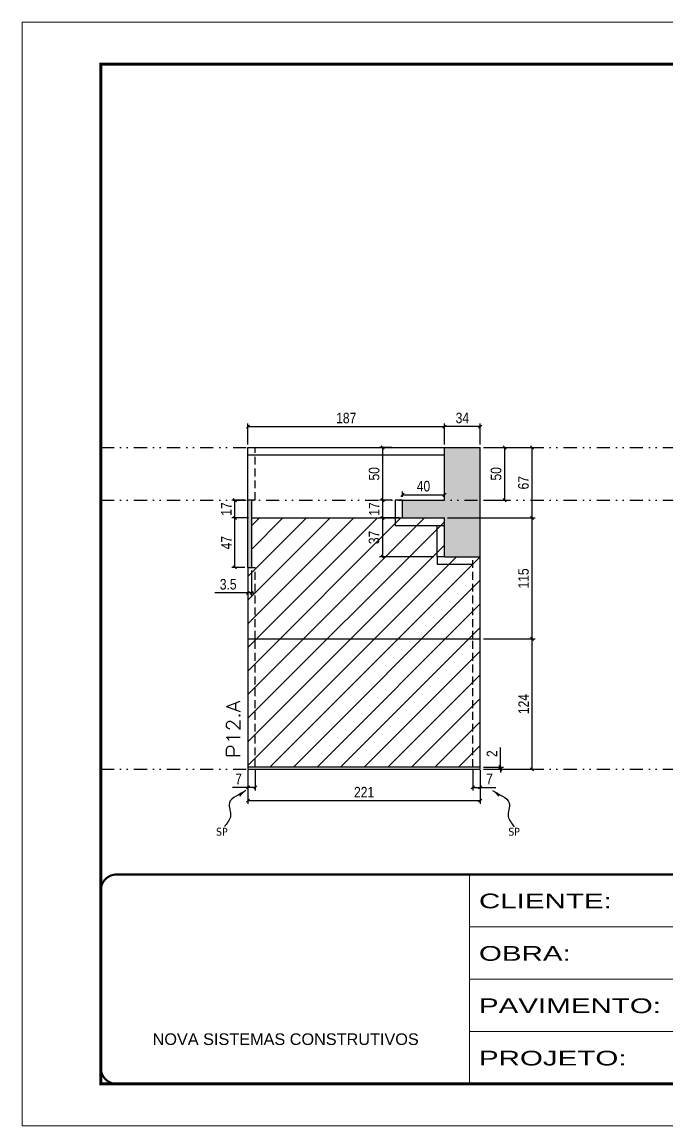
# Model space of a CAD drawing. Extents: x 14400 to 27878, y -21631 to 6985.
# Drawn here: x 19182 to 19796, y 1340 to 2390 of the extents above; entities that cross this region are included whole.
import ezdxf

# ---------------------------------------------------------------- set-up
doc = ezdxf.new("R2010")
doc.units = 0
for name, pattern in [('CONTINUO', [0]), ('DASHED', [0.75, 0.5, -0.25]), ('DIVIDE2', [0.625, 0.25, -0.125, 0, -0.125, 0, -0.125]), ('HIDDEN', [0.375, 0.25, -0.125])]:
    doc.linetypes.add(name, pattern=pattern)
for name, color, linetype in [('COTA', 241, 'Continuous'), ('Nível', 160, 'Continuous'), ('Painéis', 200, 'Continuous'), ('SARR_2.2x7', 40, 'Continuous'), ('texto', 7, 'Continuous')]:
    doc.layers.add(name, color=color, linetype=linetype)
for name, color, linetype, lineweight in [('Folhas', 255, 'Continuous', 9), ('Hachura', 251, 'Continuous', 9), ('SARRAFO DE PRESSAO', 251, 'DASHED', 9), ('Texto Seção', 7, 'Continuous', 15)]:
    doc.layers.add(name, color=color, linetype=linetype, lineweight=lineweight)
doc.styles.add('ARIAL', font='arial.ttf')
doc.styles.add('COTA TECNICA', font='techl___.ttf', dxfattribs={"height": 10})
doc.styles.add('COTA TECNICA-50', font='techl___.ttf', dxfattribs={"height": 10})
doc.styles.add('REGUA-120', font='ROMANS.shx', dxfattribs={"height": 15})
doc.styles.get("Standard").update_dxf_attribs({"font": 'arial.ttf'})
doc.styles.add('Tecnologia', font='')
doc.styles.get('Tecnologia').set_extended_font_data('Forgotten Futurist')
doc.dimstyles.new('COTA PAINEL-50', dxfattribs={"dimtxt": 10, "dimasz": 3, "dimexe": 3, "dimexo": 3, "dimgap": 3, "dimtad": 1, "dimdec": 1, "dimzin": 12, "dimdsep": 46, "dimtxsty": 'COTA TECNICA-50', "dimblk1": 'OBLIQUE', "dimblk2": 'OBLIQUE', "dimsah": 1, "dimcen": 0.9, "dimclrd": 4, "dimclre": 4, "dimclrt": 240, "dimadec": 1, "dimazin": 3, "dimtfac": 1, "dimtdec": 1, "dimtmove": 0, "dimatfit": 3, "dimfxl": 1, "dimtolj": 1, "dimtzin": 12, "dimarcsym": 0})
doc.dimstyles.new('PAINEL', dxfattribs={"dimtxt": 10, "dimasz": 3, "dimexe": 3, "dimexo": 3, "dimgap": 3, "dimtad": 1, "dimdec": 1, "dimzin": 12, "dimdsep": 46, "dimtxsty": 'COTA TECNICA', "dimblk1": 'OBLIQUE', "dimblk2": 'OBLIQUE', "dimsah": 1, "dimcen": 0.9, "dimclrd": 4, "dimclre": 4, "dimclrt": 240, "dimadec": 1, "dimazin": 3, "dimtfac": 1, "dimtdec": 1, "dimtmove": 0, "dimatfit": 3, "dimfxl": 1, "dimtolj": 1, "dimtzin": 12, "dimarcsym": 0})
doc.dimstyles.get("Standard").update_dxf_attribs({"dimtxt": 0.18, "dimasz": 0.18, "dimexe": 0.18, "dimexo": 0.0625, "dimgap": 0.09, "dimtad": 0, "dimtih": 1, "dimtoh": 1, "dimdec": 4, "dimzin": 0, "dimdsep": 46, "dimtxsty": 'Standard', "dimcen": 0.09, "dimadec": 0, "dimazin": 0, "dimtfac": 1, "dimtdec": 4, "dimtofl": 0, "dimtmove": 0, "dimatfit": 3, "dimfxl": 1, "dimtolj": 1, "dimtzin": 0, "dimarcsym": 0})

# ---------------------------------------------------------------- blocks, each defined once
blk = doc.blocks.new('9999999999')
at = {"color": 30, "linetype": 'CONTINUO'}
for p, q in [((98564.6, 34230.2), (98564.6, 34429.4)), ((98564.6, 34379.6), (99584, 34379.6)), ((98564.6, 34329.8), (99488, 34329.8)), ((98564.6, 34280), (99488, 34280))]:
    blk.add_line(p, q, dxfattribs=at)
at = {"color": 30, "linetype": 'CONTINUO', "const_width": 2}
blk.add_lwpolyline([(99584, 34230.2), (99584, 34414.4, 0.414214), (99569, 34429.4), (98229, 34429.4, 0.414214), (98214, 34414.4), (98214, 34245.2, 0.414214), (98229, 34230.2), (99584, 34230.2)], format="xyb", dxfattribs=at)
at = {"layer": 'Folhas'}
blk.add_lwpolyline([(98139, 34190.2), (99624, 34190.2), (99624, 35240.2), (98139, 35240.2)], close=True, dxfattribs=at)
at = {"layer": 'Folhas', "color": 30, "const_width": 3}
blk.add_lwpolyline([(98214, 34230.2), (99584, 34230.2), (99584, 35200.2), (98214, 35200.2)], close=True, dxfattribs=at)
at = {"color": 7, "linetype": 'Continuous', "ltscale": 5, "style": 'ARIAL'}
blk.add_text('NOVA SISTEMAS CONSTRUTIVOS', height=11.059, dxfattribs=at).set_placement((98263.2, 34267.2))
at = {"layer": 'Folhas', "color": 7, "style": 'Tecnologia', "width": 1.5}
for s, p in [('CLIENTE:', (98573.7, 34397.2)), ('OBRA:', (98573.7, 34347.3)), ('PAVIMENTO:', (98573.7, 34297.5)), ('PROJETO:', (98573.7, 34247.7))]:
    blk.add_text(s, height=14, dxfattribs=at).set_placement(p)
blk = doc.blocks.new('_Oblique')
at = {"color": 0, "linetype": 'ByBlock', "lineweight": -2}
blk.add_line((-0.5, -0.5), (0.5, 0.5), dxfattribs=at)
blk = doc.blocks.new('*D1554')
at = {"layer": 'COTA', "color": 4, "lineweight": -2, "transparency": 16777216}
for p, q in [((19396.9, 1678.7), (19396.9, 1646.8)), ((19617.9, 1678.7), (19617.9, 1646.8)), ((19617.9, 1649.8), (19396.9, 1649.8))]:
    blk.add_line(p, q, dxfattribs=at)
at = {"layer": 'Defpoints', "color": 0, "transparency": 16777216}
for p in [(19396.9, 1681.7), (19617.9, 1681.7), (19396.9, 1649.8)]:
    blk.add_point(p, dxfattribs=at)
at = {"layer": 'COTA', "color": 4, "lineweight": -2, "transparency": 16777216, "xscale": 3, "yscale": 3, "zscale": 3, "rotation": 180}
blk.add_blockref('_Oblique', (19396.9, 1649.8), dxfattribs=at)
at = {"layer": 'COTA', "color": 4, "lineweight": -2, "transparency": 16777216, "xscale": 3, "yscale": 3, "zscale": 3}
blk.add_blockref('_Oblique', (19617.9, 1649.8), dxfattribs=at)
at = {"layer": 'COTA', "color": 240, "transparency": 16777216, "insert": (19507.4, 1657.9), "char_height": 10, "attachment_point": 5, "style": 'COTA TECNICA'}
blk.add_mtext('\\A1;221', dxfattribs=at)
blk = doc.blocks.new('*D1555')
at = {"layer": 'COTA', "color": 4, "lineweight": -2, "transparency": 16777216}
for p, q in [((19610.9, 1678.7), (19610.9, 1659.5)), ((19617.9, 1676.7), (19617.9, 1659.5)), ((19610.9, 1662.5), (19617.9, 1662.5)), ((19617.9, 1662.5), (19632.6, 1662.5))]:
    blk.add_line(p, q, dxfattribs=at)
at = {"layer": 'Defpoints', "color": 0, "transparency": 16777216}
for p in [(19610.9, 1681.7), (19617.9, 1679.7), (19617.9, 1662.5)]:
    blk.add_point(p, dxfattribs=at)
at = {"layer": 'COTA', "color": 4, "lineweight": -2, "transparency": 16777216, "xscale": 3, "yscale": 3, "zscale": 3, "rotation": 180}
blk.add_blockref('_Oblique', (19610.9, 1662.5), dxfattribs=at)
at = {"layer": 'COTA', "color": 4, "lineweight": -2, "transparency": 16777216, "xscale": 3, "yscale": 3, "zscale": 3}
blk.add_blockref('_Oblique', (19617.9, 1662.5), dxfattribs=at)
at = {"layer": 'COTA', "color": 240, "transparency": 16777216, "insert": (19626.7, 1670.5), "char_height": 10, "attachment_point": 5, "style": 'COTA TECNICA-50'}
blk.add_mtext('\\A1;7', dxfattribs=at)
blk = doc.blocks.new('*D1556')
at = {"layer": 'COTA', "color": 4, "lineweight": -2, "transparency": 16777216}
for p, q in [((19396.9, 1676.7), (19396.9, 1659.5)), ((19403.9, 1678.7), (19403.9, 1659.5)), ((19396.9, 1662.5), (19382.1, 1662.5)), ((19403.9, 1662.5), (19396.9, 1662.5))]:
    blk.add_line(p, q, dxfattribs=at)
at = {"layer": 'Defpoints', "color": 0, "transparency": 16777216}
for p in [(19403.9, 1681.7), (19396.9, 1679.7), (19396.9, 1662.5)]:
    blk.add_point(p, dxfattribs=at)
at = {"layer": 'COTA', "color": 4, "lineweight": -2, "transparency": 16777216, "xscale": 3, "yscale": 3, "zscale": 3, "rotation": 180}
blk.add_blockref('_Oblique', (19396.9, 1662.5), dxfattribs=at)
at = {"layer": 'COTA', "color": 4, "lineweight": -2, "transparency": 16777216, "xscale": 3, "yscale": 3, "zscale": 3}
blk.add_blockref('_Oblique', (19403.9, 1662.5), dxfattribs=at)
at = {"layer": 'COTA', "color": 240, "transparency": 16777216, "insert": (19388, 1670.5), "char_height": 10, "attachment_point": 5, "style": 'COTA TECNICA-50'}
blk.add_mtext('\\A1;7', dxfattribs=at)
blk = doc.blocks.new('*D1557')
at = {"layer": 'COTA', "color": 4, "lineweight": -2, "transparency": 16777216}
for p, q in [((19637.1, 1681.7), (19637.1, 1700.5)), ((19620.9, 1681.7), (19640.1, 1681.7)), ((19637.1, 1679.7), (19637.1, 1681.7)), ((19620.9, 1679.7), (19640.1, 1679.7)), ((19637.1, 1679.7), (19637.1, 1676.7))]:
    blk.add_line(p, q, dxfattribs=at)
at = {"layer": 'Defpoints', "color": 0, "transparency": 16777216}
for p in [(19617.9, 1681.7), (19617.9, 1679.7), (19637.1, 1679.7)]:
    blk.add_point(p, dxfattribs=at)
at = {"layer": 'COTA', "color": 4, "lineweight": -2, "transparency": 16777216, "xscale": 3, "yscale": 3, "zscale": 3}
for p, rotation in [((19637.1, 1681.7), 270), ((19637.1, 1679.7), 90)]:
    blk.add_blockref('_Oblique', p, dxfattribs=dict(at, rotation=rotation))
at = {"layer": 'COTA', "color": 240, "transparency": 16777216, "insert": (19629.1, 1694.5), "char_height": 10, "attachment_point": 5, "rotation": 90, "style": 'COTA TECNICA-50'}
blk.add_mtext('\\A1;2', dxfattribs=at)
blk = doc.blocks.new('*D1558')
at = {"layer": 'COTA', "color": 4, "linetype": 'ByBlock', "lineweight": -2, "transparency": 16777216}
for p, q in [((19620.9, 1803.7), (19670.2, 1803.7)), ((19667.2, 1679.7), (19667.2, 1803.7)), ((19620.9, 1679.7), (19670.2, 1679.7))]:
    blk.add_line(p, q, dxfattribs=at)
at = {"layer": 'Defpoints', "color": 0, "linetype": 'ByBlock', "transparency": 16777216}
for p in [(19617.9, 1803.7), (19667.2, 1803.7), (19617.9, 1679.7)]:
    blk.add_point(p, dxfattribs=at)
at = {"layer": 'COTA', "color": 4, "linetype": 'ByBlock', "lineweight": -2, "transparency": 16777216, "xscale": 3, "yscale": 3, "zscale": 3}
for p, rotation in [((19667.2, 1803.7), 90), ((19667.2, 1679.7), 270)]:
    blk.add_blockref('_Oblique', p, dxfattribs=dict(at, rotation=rotation))
at = {"layer": 'COTA', "color": 240, "linetype": 'ByBlock', "transparency": 16777216, "insert": (19659.2, 1741.7), "char_height": 10, "attachment_point": 5, "rotation": 90, "style": 'COTA TECNICA'}
blk.add_mtext('\\A1;124', dxfattribs=at)
blk = doc.blocks.new('*D1564')
at = {"layer": 'COTA', "color": 4, "lineweight": -2, "transparency": 16777216}
for p, q in [((19533.9, 1935.7), (19522.1, 1935.7)), ((19525.1, 1918.7), (19525.1, 1935.7)), ((19533.9, 1918.7), (19522.1, 1918.7))]:
    blk.add_line(p, q, dxfattribs=at)
at = {"layer": 'Defpoints', "color": 0, "transparency": 16777216}
for p in [(19525.1, 1935.7), (19536.9, 1935.7), (19536.9, 1918.7)]:
    blk.add_point(p, dxfattribs=at)
at = {"layer": 'COTA', "color": 4, "lineweight": -2, "transparency": 16777216, "xscale": 3, "yscale": 3, "zscale": 3}
for p, rotation in [((19525.1, 1935.7), 90), ((19525.1, 1918.7), 270)]:
    blk.add_blockref('_Oblique', p, dxfattribs=dict(at, rotation=rotation))
at = {"layer": 'COTA', "color": 240, "transparency": 16777216, "insert": (19517, 1927.2), "char_height": 10, "attachment_point": 5, "rotation": 90, "style": 'COTA TECNICA'}
blk.add_mtext('\\A1;17', dxfattribs=at)
blk = doc.blocks.new('*D1565')
at = {"layer": 'COTA', "color": 4, "lineweight": -2, "transparency": 16777216}
for p, q in [((19396.9, 1988.7), (19396.9, 2008.6)), ((19396.9, 2005.6), (19583.9, 2005.6)), ((19583.9, 1988.7), (19583.9, 2008.6))]:
    blk.add_line(p, q, dxfattribs=at)
at = {"layer": 'Defpoints', "color": 0, "transparency": 16777216}
for p in [(19583.9, 2005.6), (19396.9, 1985.7), (19583.9, 1985.7)]:
    blk.add_point(p, dxfattribs=at)
at = {"layer": 'COTA', "color": 4, "lineweight": -2, "transparency": 16777216, "xscale": 3, "yscale": 3, "zscale": 3, "rotation": 180}
blk.add_blockref('_Oblique', (19396.9, 2005.6), dxfattribs=at)
at = {"layer": 'COTA', "color": 4, "lineweight": -2, "transparency": 16777216, "xscale": 3, "yscale": 3, "zscale": 3}
blk.add_blockref('_Oblique', (19583.9, 2005.6), dxfattribs=at)
at = {"layer": 'COTA', "color": 240, "transparency": 16777216, "insert": (19490.4, 2013.7), "char_height": 10, "attachment_point": 5, "style": 'COTA TECNICA'}
blk.add_mtext('\\A1;187', dxfattribs=at)
blk = doc.blocks.new('*D1566')
at = {"layer": 'COTA', "color": 4, "lineweight": -2, "transparency": 16777216}
for p, q in [((19583.9, 1988.7), (19583.9, 2008.6)), ((19617.9, 2005.6), (19583.9, 2005.6)), ((19617.9, 1988.7), (19617.9, 2008.6))]:
    blk.add_line(p, q, dxfattribs=at)
at = {"layer": 'Defpoints', "color": 0, "transparency": 16777216}
for p in [(19583.9, 2005.6), (19583.9, 1985.7), (19617.9, 1985.7)]:
    blk.add_point(p, dxfattribs=at)
at = {"layer": 'COTA', "color": 4, "lineweight": -2, "transparency": 16777216, "xscale": 3, "yscale": 3, "zscale": 3, "rotation": 180}
blk.add_blockref('_Oblique', (19583.9, 2005.6), dxfattribs=at)
at = {"layer": 'COTA', "color": 4, "lineweight": -2, "transparency": 16777216, "xscale": 3, "yscale": 3, "zscale": 3}
blk.add_blockref('_Oblique', (19617.9, 2005.6), dxfattribs=at)
at = {"layer": 'COTA', "color": 240, "transparency": 16777216, "insert": (19600.9, 2013.8), "char_height": 10, "attachment_point": 5, "style": 'COTA TECNICA'}
blk.add_mtext('\\A1;34', dxfattribs=at)
blk = doc.blocks.new('*D1567')
at = {"layer": 'COTA', "color": 4, "lineweight": -2, "transparency": 16777216}
for p, q in [((19396.9, 1868.7), (19396.9, 1844.4)), ((19400.4, 1868.7), (19400.4, 1844.4)), ((19396.9, 1847.4), (19365.3, 1847.4)), ((19400.4, 1847.4), (19396.9, 1847.4)), ((19400.4, 1847.4), (19403.4, 1847.4))]:
    blk.add_line(p, q, dxfattribs=at)
at = {"layer": 'Defpoints', "color": 0, "transparency": 16777216}
for p in [(19396.9, 1871.7), (19400.4, 1871.7), (19396.9, 1847.4)]:
    blk.add_point(p, dxfattribs=at)
at = {"layer": 'COTA', "color": 4, "lineweight": -2, "transparency": 16777216, "xscale": 3, "yscale": 3, "zscale": 3}
blk.add_blockref('_Oblique', (19396.9, 1847.4), dxfattribs=at)
at = {"layer": 'COTA', "color": 4, "lineweight": -2, "transparency": 16777216, "xscale": 3, "yscale": 3, "zscale": 3, "rotation": 180}
blk.add_blockref('_Oblique', (19400.4, 1847.4), dxfattribs=at)
at = {"layer": 'COTA', "color": 240, "transparency": 16777216, "insert": (19378.1, 1855.6), "char_height": 10, "attachment_point": 5, "style": 'COTA TECNICA'}
blk.add_mtext('\\A1;3.5', dxfattribs=at)
blk = doc.blocks.new('*D1568')
at = {"layer": 'COTA', "color": 4, "lineweight": -2, "transparency": 16777216}
for p, q in [((19620.9, 1985.7), (19670.2, 1985.7)), ((19667.2, 1918.7), (19667.2, 1985.7)), ((19586.9, 1918.7), (19670.2, 1918.7))]:
    blk.add_line(p, q, dxfattribs=at)
at = {"layer": 'Defpoints', "color": 0, "transparency": 16777216}
for p in [(19617.9, 1985.7), (19667.2, 1985.7), (19583.9, 1918.7)]:
    blk.add_point(p, dxfattribs=at)
at = {"layer": 'COTA', "color": 4, "lineweight": -2, "transparency": 16777216, "xscale": 3, "yscale": 3, "zscale": 3}
for p, rotation in [((19667.2, 1985.7), 90), ((19667.2, 1918.7), 270)]:
    blk.add_blockref('_Oblique', p, dxfattribs=dict(at, rotation=rotation))
at = {"layer": 'COTA', "color": 240, "transparency": 16777216, "insert": (19659.1, 1952.2), "char_height": 10, "attachment_point": 5, "rotation": 90, "style": 'COTA TECNICA'}
blk.add_mtext('\\A1;67', dxfattribs=at)
blk = doc.blocks.new('*D1569')
at = {"layer": 'COTA', "color": 4, "lineweight": -2, "transparency": 16777216}
for p, q in [((19543.9, 1938.7), (19543.9, 1943.8)), ((19583.9, 1938.7), (19583.9, 1943.8)), ((19543.9, 1940.8), (19583.9, 1940.8))]:
    blk.add_line(p, q, dxfattribs=at)
at = {"layer": 'Defpoints', "color": 0, "transparency": 16777216}
for p in [(19543.9, 1935.7), (19583.9, 1940.8), (19583.9, 1935.7)]:
    blk.add_point(p, dxfattribs=at)
at = {"layer": 'COTA', "color": 4, "lineweight": -2, "transparency": 16777216, "xscale": 3, "yscale": 3, "zscale": 3, "rotation": 180}
blk.add_blockref('_Oblique', (19543.9, 1940.8), dxfattribs=at)
at = {"layer": 'COTA', "color": 4, "lineweight": -2, "transparency": 16777216, "xscale": 3, "yscale": 3, "zscale": 3}
blk.add_blockref('_Oblique', (19583.9, 1940.8), dxfattribs=at)
at = {"layer": 'COTA', "color": 240, "transparency": 16777216, "insert": (19563.9, 1948.9), "char_height": 10, "attachment_point": 5, "style": 'COTA TECNICA'}
blk.add_mtext('\\A1;40', dxfattribs=at)
blk = doc.blocks.new('*D1570')
at = {"layer": 'COTA', "color": 4, "lineweight": -2, "transparency": 16777216}
for p, q in [((19540.9, 1918.7), (19522.1, 1918.7)), ((19525.1, 1881.7), (19525.1, 1918.7)), ((19573.9, 1881.7), (19522.1, 1881.7))]:
    blk.add_line(p, q, dxfattribs=at)
at = {"layer": 'Defpoints', "color": 0, "transparency": 16777216}
for p in [(19525.1, 1918.7), (19543.9, 1918.7), (19576.9, 1881.7)]:
    blk.add_point(p, dxfattribs=at)
at = {"layer": 'COTA', "color": 4, "lineweight": -2, "transparency": 16777216, "xscale": 3, "yscale": 3, "zscale": 3}
for p, rotation in [((19525.1, 1918.7), 90), ((19525.1, 1881.7), 270)]:
    blk.add_blockref('_Oblique', p, dxfattribs=dict(at, rotation=rotation))
at = {"layer": 'COTA', "color": 240, "transparency": 16777216, "insert": (19516.9, 1900.2), "char_height": 10, "attachment_point": 5, "rotation": 90, "style": 'COTA TECNICA'}
blk.add_mtext('\\A1;37', dxfattribs=at)
blk = doc.blocks.new('*D1571')
at = {"layer": 'COTA', "color": 4, "lineweight": -2, "transparency": 16777216}
for p, q in [((19397.4, 1918.7), (19381.4, 1918.7)), ((19384.4, 1871.7), (19384.4, 1918.7)), ((19393.9, 1871.7), (19381.4, 1871.7))]:
    blk.add_line(p, q, dxfattribs=at)
at = {"layer": 'Defpoints', "color": 0, "transparency": 16777216}
for p in [(19384.4, 1918.7), (19400.4, 1918.7), (19396.9, 1871.7)]:
    blk.add_point(p, dxfattribs=at)
at = {"layer": 'COTA', "color": 4, "lineweight": -2, "transparency": 16777216, "xscale": 3, "yscale": 3, "zscale": 3}
for p, rotation in [((19384.4, 1918.7), 90), ((19384.4, 1871.7), 270)]:
    blk.add_blockref('_Oblique', p, dxfattribs=dict(at, rotation=rotation))
at = {"layer": 'COTA', "color": 240, "transparency": 16777216, "insert": (19376.3, 1895.2), "char_height": 10, "attachment_point": 5, "rotation": 90, "style": 'COTA TECNICA'}
blk.add_mtext('\\A1;47', dxfattribs=at)
blk = doc.blocks.new('*D1572')
at = {"layer": 'COTA', "color": 4, "lineweight": -2, "transparency": 16777216}
for p, q in [((19393.9, 1935.7), (19381.4, 1935.7)), ((19384.4, 1918.7), (19384.4, 1935.7)), ((19397.4, 1918.7), (19381.4, 1918.7))]:
    blk.add_line(p, q, dxfattribs=at)
at = {"layer": 'Defpoints', "color": 0, "transparency": 16777216}
for p in [(19384.4, 1935.7), (19396.9, 1935.7), (19400.4, 1918.7)]:
    blk.add_point(p, dxfattribs=at)
at = {"layer": 'COTA', "color": 4, "lineweight": -2, "transparency": 16777216, "xscale": 3, "yscale": 3, "zscale": 3}
for p, rotation in [((19384.4, 1935.7), 90), ((19384.4, 1918.7), 270)]:
    blk.add_blockref('_Oblique', p, dxfattribs=dict(at, rotation=rotation))
at = {"layer": 'COTA', "color": 240, "transparency": 16777216, "insert": (19376.3, 1927.2), "char_height": 10, "attachment_point": 5, "rotation": 90, "style": 'COTA TECNICA'}
blk.add_mtext('\\A1;17', dxfattribs=at)
blk = doc.blocks.new('*D1584')
at = {"layer": 'COTA', "color": 4, "lineweight": -2, "transparency": 16777216}
for p, q in [((19533.9, 1985.7), (19522.1, 1985.7)), ((19525.1, 1935.7), (19525.1, 1985.7)), ((19533.9, 1935.7), (19522.1, 1935.7))]:
    blk.add_line(p, q, dxfattribs=at)
at = {"layer": 'Defpoints', "color": 0, "transparency": 16777216}
for p in [(19525.1, 1985.7), (19536.9, 1985.7), (19536.9, 1935.7)]:
    blk.add_point(p, dxfattribs=at)
at = {"layer": 'COTA', "color": 4, "lineweight": -2, "transparency": 16777216, "xscale": 3, "yscale": 3, "zscale": 3}
for p, rotation in [((19525.1, 1985.7), 90), ((19525.1, 1935.7), 270)]:
    blk.add_blockref('_Oblique', p, dxfattribs=dict(at, rotation=rotation))
at = {"layer": 'COTA', "color": 240, "transparency": 16777216, "insert": (19517, 1960.7), "char_height": 10, "attachment_point": 5, "rotation": 90, "style": 'COTA TECNICA'}
blk.add_mtext('\\A1;50', dxfattribs=at)
blk = doc.blocks.new('*D2802')
at = {"layer": 'COTA', "color": 4, "lineweight": -2, "transparency": 16777216}
for p, q in [((19586.9, 1918.7), (19670.2, 1918.7)), ((19667.2, 1803.7), (19667.2, 1918.7)), ((19620.9, 1803.7), (19670.2, 1803.7))]:
    blk.add_line(p, q, dxfattribs=at)
at = {"layer": 'Defpoints', "color": 0, "transparency": 16777216}
for p in [(19583.9, 1918.7), (19667.2, 1918.7), (19617.9, 1803.7)]:
    blk.add_point(p, dxfattribs=at)
at = {"layer": 'COTA', "color": 4, "lineweight": -2, "transparency": 16777216, "xscale": 3, "yscale": 3, "zscale": 3}
for p, rotation in [((19667.2, 1918.7), 90), ((19667.2, 1803.7), 270)]:
    blk.add_blockref('_Oblique', p, dxfattribs=dict(at, rotation=rotation))
at = {"layer": 'COTA', "color": 240, "transparency": 16777216, "insert": (19659.1, 1861.2), "char_height": 10, "attachment_point": 5, "rotation": 90, "style": 'COTA TECNICA'}
blk.add_mtext('\\A1;115', dxfattribs=at)
blk = doc.blocks.new('*D3063')
at = {"layer": 'COTA', "color": 4, "lineweight": -2, "transparency": 16777216}
for p, q in [((19620.9, 1985.7), (19644.2, 1985.7)), ((19641.2, 1935.7), (19641.2, 1985.7)), ((19620.9, 1935.7), (19644.2, 1935.7))]:
    blk.add_line(p, q, dxfattribs=at)
at = {"layer": 'Defpoints', "color": 0, "transparency": 16777216}
for p in [(19617.9, 1985.7), (19641.2, 1985.7), (19617.9, 1935.7)]:
    blk.add_point(p, dxfattribs=at)
at = {"layer": 'COTA', "color": 4, "lineweight": -2, "transparency": 16777216, "xscale": 3, "yscale": 3, "zscale": 3}
for p, rotation in [((19641.2, 1985.7), 90), ((19641.2, 1935.7), 270)]:
    blk.add_blockref('_Oblique', p, dxfattribs=dict(at, rotation=rotation))
at = {"layer": 'COTA', "color": 240, "transparency": 16777216, "insert": (19633, 1960.7), "char_height": 10, "attachment_point": 5, "rotation": 90, "style": 'COTA TECNICA'}
blk.add_mtext('\\A1;50', dxfattribs=at)

msp = doc.modelspace()

# ---------------------------------------------------------------- hatches: boundary and pattern name
at = {"layer": 'COTA'}
h = msp.add_hatch(dxfattribs=at)
h.set_pattern_fill('AR-CONC', color=256, scale=0.03)
h.set_pattern_definition([(50, (4798.648, 1125.575), (5.4655401, -0.4781726), [0.5715, -6.2865]), (355, (4798.648, 1125.575), (-1.0573026, 5.7317054), [0.4572, -5.0292175]), (100.451445, (4799.1035, 1125.535), (4.4082374, 5.2535326), [0.4857003, -5.3427073]), (46.1842, (4798.648, 1127.099), (8.1323712, -1.2612698), [0.85725, -9.42975]), (96.63556, (4799.326, 1126.994), (7.122124, 7.4227837), [0.7285507, -8.0140682]), (351.18415, (4798.648, 1127.099), (7.122124, 7.4227837), [0.685799, -7.543792]), (21, (4799.41, 1126.718), (4.5484317, -3.067956), [0.5715, -6.2865]), (326, (4799.41, 1126.718), (1.8540609, 5.525639), [0.4572, -5.0292]), (71.451445, (4799.789, 1126.4624), (6.4024926, 2.457683), [0.4857003, -5.3426981]), (37.5, (4798.648, 1125.5751), (0.0926581, 2.53665117), [0, -4.96824, 0, -5.1054, 0, -5.04825]), (7.5, (4798.648, 1125.575), (2.0045899, 3.00541724), [0, -2.91084, 0, -4.85394, 0, -1.92405]), (327.5, (4796.9488, 1125.5751), (4.06771786, -0.17186232), [0, -1.905, 0, -5.9436, 0, -7.8867]), (317.5, (4796.1868, 1125.575), (4.4438754, 0.7627947), [0, -2.4765, 0, -3.94716, 0, -5.6007])])
h.paths.add_polyline_path([(19400.361, 1871.71), (19400.361, 1935.71), (19396.861, 1935.71), (19396.861, 1871.71)])
h.paths.add_polyline_path([(19583.861, 1881.71), (19617.861, 1881.71), (19617.861, 1935.71), (19543.861, 1935.71), (19543.861, 1918.71), (19583.861, 1918.71)])
h.paths.add_polyline_path([(19617.861, 1935.71), (19617.861, 1985.71), (19583.861, 1985.71), (19583.861, 1935.71)])
at = {"layer": 'Hachura'}
h = msp.add_hatch(dxfattribs=at)
h.set_pattern_fill('ANSI31', color=256, scale=5)
h.paths.add_polyline_path([(19617.861, 1881.71), (19583.861, 1881.71), (19583.861, 1918.71), (19400.361, 1918.71), (19400.361, 1871.71), (19396.861, 1871.71), (19396.861, 1803.71), (19617.861, 1803.71)])
h.paths.add_polyline_path([(19617.861, 1803.71), (19396.861, 1803.71), (19396.861, 1681.71), (19617.861, 1681.71)])
h.paths.add_polyline_path([(20054.5, 1803.71), (19833.5, 1803.71), (19833.5, 1681.71), (20054.5, 1681.71)])
h.paths.add_polyline_path([(20054.5, 1871.71), (20051, 1871.71), (20051, 1913.71), (19911.5, 1913.71), (19911.5, 1871.71), (19833.5, 1871.71), (19833.5, 1803.71), (20054.5, 1803.71)])
h.paths.add_polyline_path([(20269.718, 1871.71), (20250.718, 1871.71), (20250.718, 1681.71), (20269.718, 1681.71)])
h.paths.add_polyline_path([(20468.071, 1871.71), (20449.071, 1871.71), (20449.071, 1681.71), (20468.071, 1681.71)])

# ---------------------------------------------------------------- linework, layer by layer
at = {"layer": 'COTA'}
for p, q in [((19583.861, 1985.71), (19617.861, 1985.71)), ((19617.861, 1881.71), (19617.861, 1985.71)), ((19396.861, 1871.71), (19396.861, 1935.71)), ((19403.861, 1935.71), (19400.361, 1935.71)), ((19543.861, 1935.71), (19536.861, 1935.71)), ((19536.861, 1918.71), (19536.861, 1911.71)), ((19583.861, 1881.71), (19576.861, 1881.71)), ((19576.861, 1881.71), (19576.861, 1874.71)), ((19400.361, 1871.71), (19403.861, 1871.71))]:
    msp.add_line(p, q, dxfattribs=at)
at = {"layer": 'Nível', "color": 4, "linetype": 'DIVIDE2', "ltscale": 50}
for p, q in [((19256.967, 1985.71), (20626.967, 1985.71)), ((19256.967, 1935.71), (20626.967, 1935.71)), ((19256.967, 1679.71), (20626.967, 1679.71))]:
    msp.add_line(p, q, dxfattribs=at)
at = {"layer": 'Painéis'}
for p, q in [((19396.861, 1985.71), (19583.861, 1985.71)), ((19396.861, 1935.71), (19396.861, 1985.71)), ((19583.861, 1935.71), (19583.861, 1985.71)), ((19400.361, 1935.71), (19396.861, 1935.71)), ((19400.361, 1935.71), (19400.361, 1871.71)), ((19543.861, 1935.71), (19583.861, 1935.71)), ((19543.861, 1918.71), (19543.861, 1935.71)), ((19400.361, 1918.71), (19583.861, 1918.71)), ((19583.861, 1881.71), (19583.861, 1918.71)), ((19583.861, 1881.71), (19617.861, 1881.71)), ((19617.861, 1681.71), (19617.861, 1881.71)), ((19396.861, 1871.71), (19396.861, 1681.71)), ((19396.861, 1871.71), (19400.361, 1871.71)), ((19396.861, 1803.71), (19617.861, 1803.71))]:
    msp.add_line(p, q, dxfattribs=at)
msp.add_lwpolyline([(19617.861, 1681.71), (19396.861, 1681.71), (19396.861, 1679.71), (19617.861, 1679.71)], close=True, dxfattribs=at)
at = {"layer": 'SARR_2.2x7', "linetype": 'HIDDEN', "ltscale": 30}
for p, q in [((19403.861, 1935.71), (19403.861, 1985.71)), ((19610.861, 1803.71), (19610.861, 1881.71)), ((19403.861, 1803.71), (19403.861, 1871.71)), ((19403.861, 1681.71), (19403.861, 1803.71)), ((19610.861, 1681.71), (19610.861, 1803.71))]:
    msp.add_line(p, q, dxfattribs=at)
at = {"layer": 'SARR_2.2x7'}
for p, q in [((19396.861, 1978.71), (19583.861, 1978.71)), ((19536.861, 1935.71), (19536.861, 1918.71)), ((19536.861, 1911.71), (19583.861, 1911.71)), ((19576.861, 1881.71), (19576.861, 1911.71)), ((19576.861, 1874.71), (19610.861, 1874.71))]:
    msp.add_line(p, q, dxfattribs=at)

# ---------------------------------------------------------------- block references
at = {"layer": 'SARRAFO DE PRESSAO', "color": 6, "linetype": 'ByBlock'}
msp.add_blockref('9999999999', (-78957.011, -32849.778), dxfattribs=at)

# ---------------------------------------------------------------- texts
at = {"layer": 'texto', "color": 0, "char_height": 7.5, "attachment_point": 5}
for insert in [(19372.084, 1620.219), (19650.108, 1620.219)]:
    msp.add_mtext('{\\fTahoma|b0|i0|c0|p34;\\C4;SP}', dxfattribs=dict(at, insert=insert))
at = {"layer": 'Texto Seção', "style": 'REGUA-120', "width": 1.1}
msp.add_text('P12.A', height=13, rotation=90, dxfattribs=at).set_placement((19389.612, 1690.473))

# ---------------------------------------------------------------- dimensions: what is measured, and where the dimension line sits
at = {"layer": 'COTA'}
for base, p1, p2, dimstyle, picture, middle in [((19583.861, 2005.612), (19396.861, 1985.71), (19583.861, 1985.71), 'PAINEL', '*D1565', (19490.361, 2013.707)), ((19583.861, 2005.612), (19617.861, 1985.71), (19583.861, 1985.71), 'PAINEL', '*D1566', (19600.861, 2013.832)), ((19583.861, 1940.821), (19543.861, 1935.71), (19583.861, 1935.71), 'PAINEL', '*D1569', (19563.861, 1948.923)), ((19396.861, 1847.363), (19400.361, 1871.71), (19396.861, 1871.71), 'PAINEL', '*D1567', (19378.058, 1855.582)), ((19617.861, 1662.468), (19610.861, 1681.71), (19617.861, 1679.71), 'COTA PAINEL-50', '*D1555', (19626.726, 1670.541))]:
    dim = msp.add_linear_dim(base=base, p1=p1, p2=p2, dimstyle=dimstyle, dxfattribs=at)
    dim.commit()
    dim.dimension.update_dxf_attribs({"geometry": picture, "text_midpoint": middle})
for base, p1, p2, angle, dimstyle, picture, middle in [((19525.079, 1985.71), (19536.861, 1935.71), (19536.861, 1985.71), 90, 'PAINEL', '*D1584', (19516.969, 1960.71)), ((19667.228, 1985.71), (19583.861, 1918.71), (19617.861, 1985.71), 90, 'PAINEL', '*D1568', (19659.126, 1952.21)), ((19641.151, 1985.71), (19617.861, 1935.71), (19617.861, 1985.71), 90, 'PAINEL', '*D3063', (19633.042, 1960.71)), ((19384.39, 1935.71), (19400.361, 1918.71), (19396.861, 1935.71), 90, 'PAINEL', '*D1572', (19376.317, 1927.21)), ((19525.079, 1935.71), (19536.861, 1918.71), (19536.861, 1935.71), 90, 'PAINEL', '*D1564', (19517.006, 1927.21)), ((19384.39, 1918.71), (19396.861, 1871.71), (19400.361, 1918.71), 90, 'PAINEL', '*D1571', (19376.317, 1895.21)), ((19525.079, 1918.71), (19576.861, 1881.71), (19543.861, 1918.71), 90, 'PAINEL', '*D1570', (19516.86, 1900.21)), ((19667.228, 1918.71), (19617.861, 1803.71), (19583.861, 1918.71), 90, 'PAINEL', '*D2802', (19659.119, 1861.21)), ((19396.861, 1662.468), (19403.861, 1681.71), (19396.861, 1679.71), 180, 'COTA PAINEL-50', '*D1556', (19387.995, 1670.541))]:
    dim = msp.add_linear_dim(base=base, p1=p1, p2=p2, angle=angle, dimstyle=dimstyle, dxfattribs=at)
    dim.commit()
    dim.dimension.update_dxf_attribs({"geometry": picture, "text_midpoint": middle})
at = {"layer": 'COTA', "linetype": 'ByBlock'}
dim = msp.add_aligned_dim(p1=(19617.861, 1679.71), p2=(19617.861, 1803.71), distance=-49.367, dimstyle='PAINEL', dxfattribs=at)
dim.commit()
dim.dimension.update_dxf_attribs({"geometry": '*D1558', "text_midpoint": (19659.155, 1741.71)})
at = {"layer": 'COTA'}
dim = msp.add_linear_dim(base=(19637.119, 1679.71), p1=(19617.861, 1681.71), p2=(19617.861, 1679.71), angle=90, dimstyle='COTA PAINEL-50', dxfattribs=at)
dim.commit()
dim.dimension.update_dxf_attribs({"geometry": '*D1557', "text_midpoint": (19637.119, 1694.457), "dimtype": 160})
dim = msp.add_linear_dim(base=(19396.861, 1649.816), p1=(19617.861, 1681.71), p2=(19396.861, 1681.71), angle=180, dimstyle='PAINEL', override={"dimarcsym": 2}, dxfattribs=at)
dim.commit()
dim.dimension.update_dxf_attribs({"geometry": '*D1554', "text_midpoint": (19507.361, 1657.874)})

# ---------------------------------------------------------------- leaders
at = {"layer": 'COTA', "path_type": 1}
for points in [[(19395.032, 1659.529), (19379.247, 1647.694), (19380.172, 1634.688), (19374.619, 1624.906)], [(19629.69, 1659.529), (19645.475, 1647.694), (19644.55, 1634.688), (19650.103, 1624.906)]]:
    msp.add_leader(points, dimstyle='Standard', override={"dimasz": 8}, dxfattribs=at)

doc.saveas('drawing.dxf')
